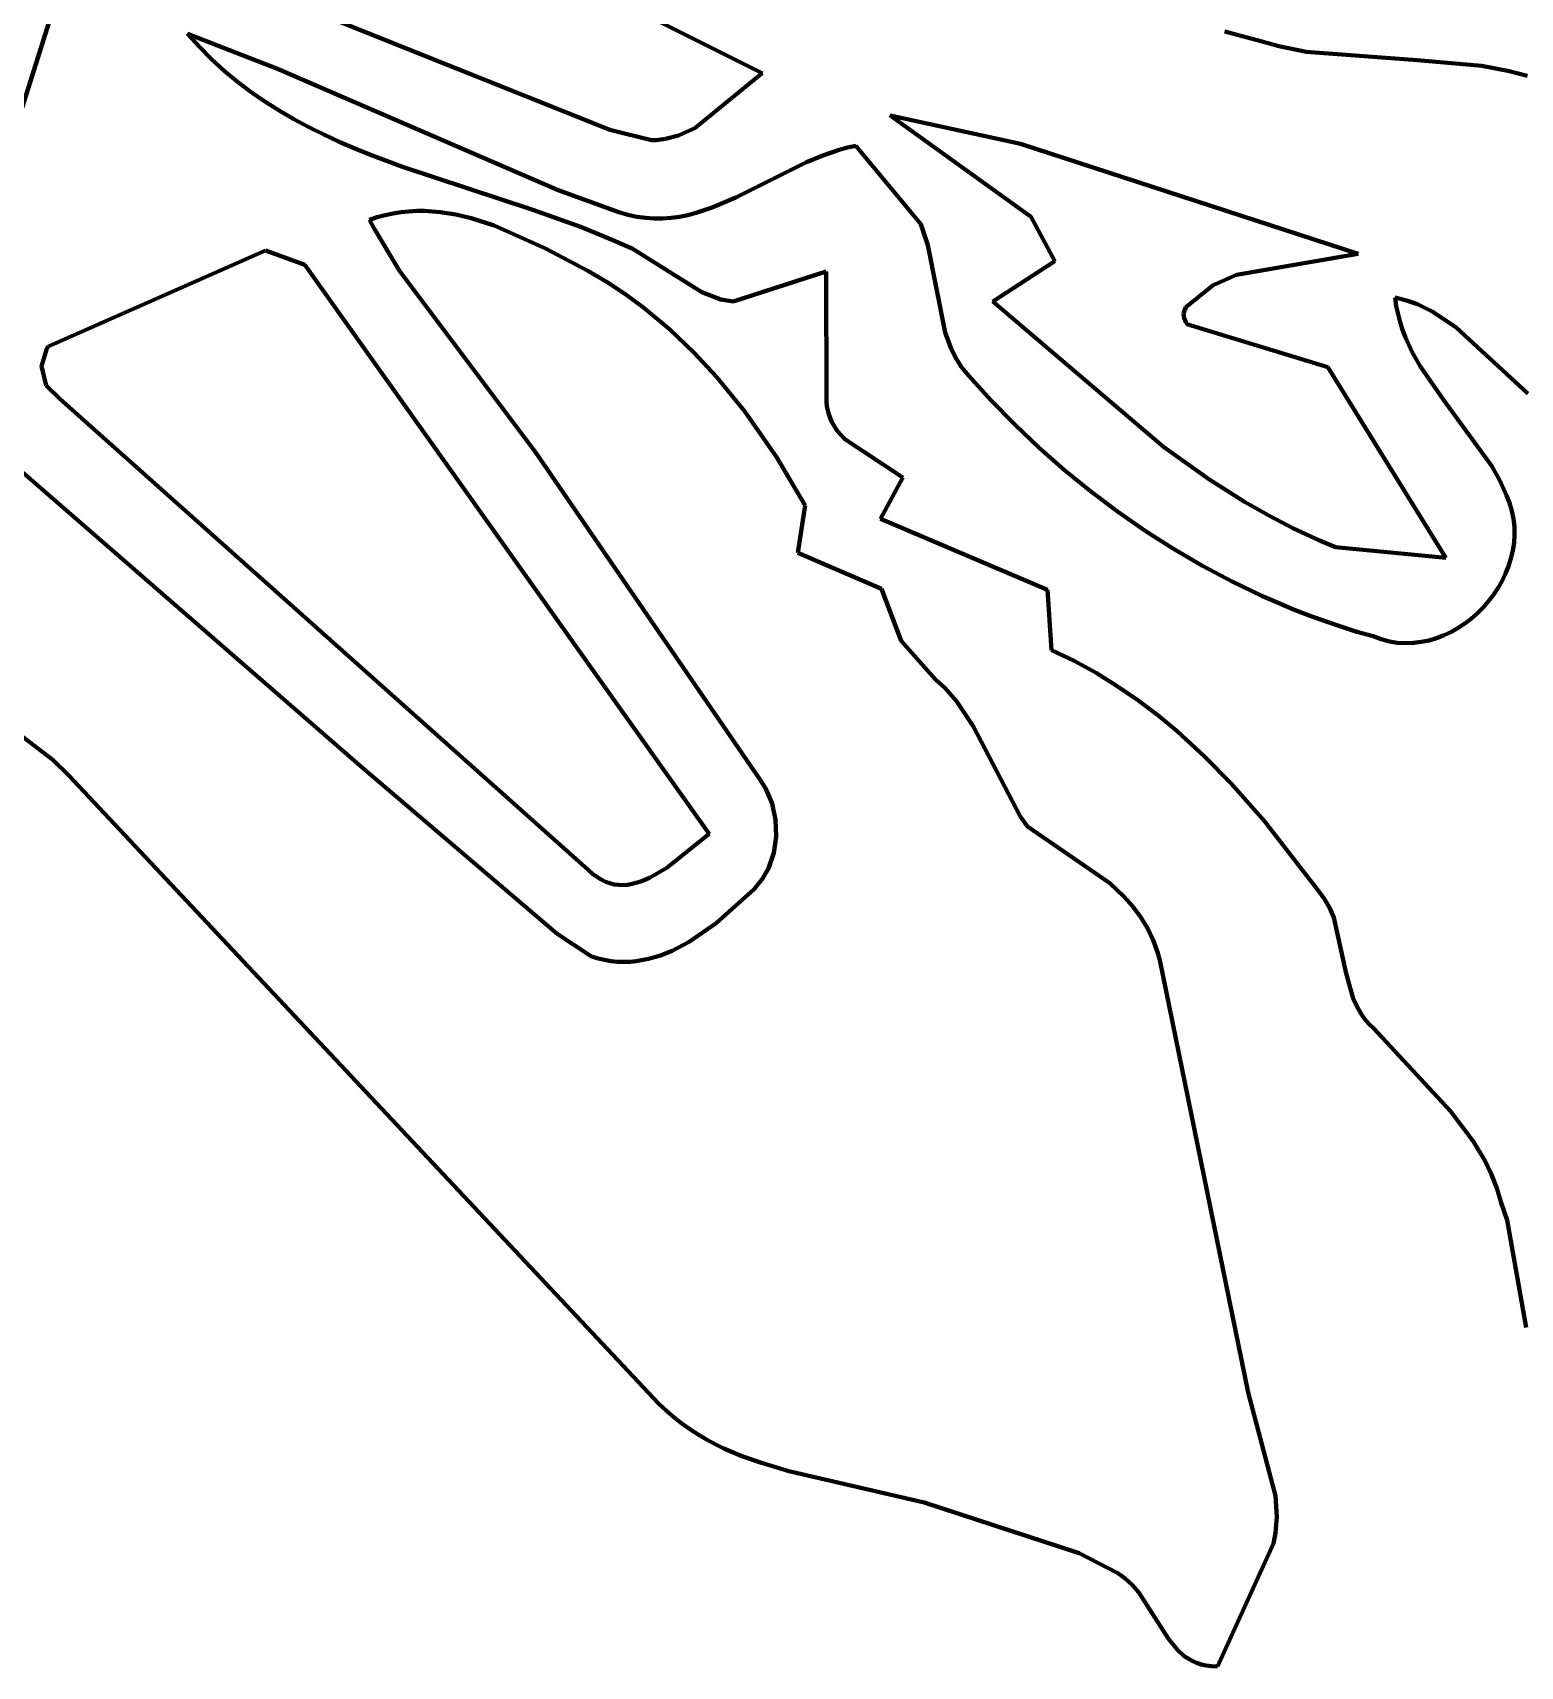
# Model space of a CAD drawing. Header units: millimetres. Extents: x 0 to 10.1, y 0 to 14.2.
# Drawn here: x 7.506 to 8.792, y 8.35 to 9.762 of the extents above; entities that cross this region are included whole.
import ezdxf

# ---------------------------------------------------------------- set-up
doc = ezdxf.new("R2010")
doc.units = ezdxf.units.MM
doc.layers.add('color#010101ff', color=7, linetype='CONTINUOUS', lineweight=100)
doc.layers.add('color#ffffffff', color=7, linetype='CONTINUOUS', lineweight=100)

msp = doc.modelspace()

# ---------------------------------------------------------------- linework, layer by layer
at = {"layer": 'color#010101ff'}
for p, q in [((8.1371, 9.7274), (7.8088, 9.8918)), ((7.4689, 9.6078), (7.5569, 9.8871)), ((7.7193, 9.7932), (7.8728, 9.7315)), ((8.5369, 9.7634), (8.5681, 9.755)), ((7.6402, 9.7614), (7.6505, 9.7501)), ((7.7181, 9.7313), (7.6402, 9.7614)), ((7.6505, 9.7501), (7.6611, 9.7394)), ((8.5681, 9.755), (8.5836, 9.7507)), ((8.5836, 9.7507), (8.6072, 9.746)), ((7.6611, 9.7394), (7.6721, 9.7293)), ((8.6072, 9.746), (8.7031, 9.7388)), ((8.7031, 9.7388), (8.759, 9.7337)), ((7.6721, 9.7293), (7.6835, 9.7199)), ((7.9608, 9.6262), (7.7181, 9.7313)), ((7.8728, 9.7315), (8.0053, 9.6785)), ((8.0789, 9.6799), (8.1371, 9.7274)), ((8.759, 9.7337), (8.7826, 9.7292)), ((8.7826, 9.7292), (8.7982, 9.7251)), ((7.6835, 9.7199), (7.6952, 9.7111)), ((7.6952, 9.7111), (7.7072, 9.7028)), ((7.7072, 9.7028), (7.7195, 9.695)), ((7.7195, 9.695), (7.7321, 9.6877)), ((7.7321, 9.6877), (7.745, 9.6808)), ((7.745, 9.6808), (7.758, 9.6743)), ((8.0053, 9.6785), (8.0414, 9.6694)), ((8.0648, 9.6734), (8.0789, 9.6799)), ((8.2475, 9.6907), (8.3678, 9.6042)), ((8.3602, 9.6664), (8.2475, 9.6907)), ((7.758, 9.6743), (7.7713, 9.6681)), ((7.7713, 9.6681), (7.7848, 9.6623)), ((8.0414, 9.6694), (8.0455, 9.6695)), ((8.0455, 9.6695), (8.0535, 9.6705)), ((8.0535, 9.6705), (8.0648, 9.6734)), ((8.218, 9.6645), (8.2107, 9.663)), ((8.2742, 9.5967), (8.218, 9.6645)), ((8.6522, 9.5711), (8.3602, 9.6664)), ((7.7848, 9.6623), (7.7984, 9.6568)), ((7.7984, 9.6568), (7.826, 9.6464)), ((8.1754, 9.6505), (8.1142, 9.6198)), ((8.1894, 9.6563), (8.1754, 9.6505)), ((8.2035, 9.6611), (8.1894, 9.6563)), ((8.2107, 9.663), (8.2035, 9.6611)), ((7.826, 9.6464), (7.9389, 9.6091)), ((8.0131, 9.6073), (7.9608, 9.6262)), ((7.8249, 9.6072), (7.818, 9.6061)), ((7.8317, 9.6079), (7.8249, 9.6072)), ((7.8385, 9.6083), (7.8317, 9.6079)), ((7.8452, 9.6083), (7.8385, 9.6083)), ((7.8587, 9.6073), (7.8452, 9.6083)), ((7.8721, 9.6052), (7.8587, 9.6073)), ((7.9389, 9.6091), (7.9807, 9.5941)), ((8.021, 9.605), (8.0131, 9.6073)), ((8.0937, 9.6111), (8.0798, 9.6065)), ((8.1142, 9.6198), (8.0937, 9.6111)), ((7.8043, 9.6028), (7.7975, 9.6005)), ((7.7975, 9.6005), (7.8015, 9.593)), ((7.8015, 9.593), (7.8236, 9.5566)), ((7.8112, 9.6047), (7.8043, 9.6028)), ((7.818, 9.6061), (7.8112, 9.6047)), ((7.8854, 9.6021), (7.8721, 9.6052)), ((7.9052, 9.5958), (7.8854, 9.6021)), ((7.9498, 9.5759), (7.9052, 9.5958)), ((7.9807, 9.5941), (8.0079, 9.5831)), ((8.0287, 9.6033), (8.021, 9.605)), ((8.0363, 9.6023), (8.0287, 9.6033)), ((8.0437, 9.6018), (8.0363, 9.6023)), ((8.0511, 9.6018), (8.0437, 9.6018)), ((8.0584, 9.6023), (8.0511, 9.6018)), ((8.0656, 9.6033), (8.0584, 9.6023)), ((8.0727, 9.6047), (8.0656, 9.6033)), ((8.0798, 9.6065), (8.0727, 9.6047)), ((8.2803, 9.5787), (8.2742, 9.5967)), ((8.3678, 9.6042), (8.3693, 9.6034)), ((8.3693, 9.6034), (8.39, 9.5648)), ((8.0079, 9.5831), (8.0212, 9.5771)), ((7.7078, 9.5741), (7.5198, 9.491)), ((7.7417, 9.5618), (7.7078, 9.5741)), ((7.9862, 9.5566), (7.9498, 9.5759)), ((8.0212, 9.5771), (8.0245, 9.5757)), ((8.0245, 9.5757), (8.0849, 9.5379)), ((8.2952, 9.5032), (8.2803, 9.5787)), ((8.39, 9.5648), (8.3365, 9.5299)), ((8.5471, 9.5531), (8.6522, 9.5711)), ((8.0913, 9.0695), (7.7417, 9.5618)), ((7.8236, 9.5566), (7.9412, 9.3996)), ((8.0029, 9.5466), (7.9862, 9.5566)), ((8.112, 9.5299), (8.1922, 9.556)), ((8.1922, 9.556), (8.1926, 9.4428)), ((8.5269, 9.544), (8.5471, 9.5531)), ((8.0191, 9.5359), (8.0029, 9.5466)), ((8.0849, 9.5379), (8.1013, 9.5317)), ((8.5032, 9.5251), (8.5269, 9.544)), ((8.0346, 9.5244), (8.0191, 9.5359)), ((8.0568, 9.5059), (8.0346, 9.5244)), ((8.1013, 9.5317), (8.112, 9.5299)), ((8.3365, 9.5299), (8.4839, 9.4043)), ((8.5013, 9.5199), (8.5032, 9.5251)), ((8.6939, 9.5308), (8.6841, 9.5333)), ((8.6841, 9.5333), (8.6851, 9.526)), ((8.6851, 9.526), (8.6866, 9.519)), ((8.7033, 9.5275), (8.6939, 9.5308)), ((8.7166, 9.5211), (8.7033, 9.5275)), ((8.5018, 9.5155), (8.5013, 9.5199)), ((8.5031, 9.5122), (8.5018, 9.5155)), ((8.5041, 9.5104), (8.5031, 9.5122)), ((8.6259, 9.4732), (8.5041, 9.5104)), ((8.6866, 9.519), (8.6884, 9.5121)), ((8.6884, 9.5121), (8.6906, 9.5054)), ((8.7369, 9.5076), (8.7166, 9.5211)), ((8.0778, 9.4859), (8.0568, 9.5059)), ((8.3001, 9.4899), (8.2952, 9.5032)), ((8.6906, 9.5054), (8.6931, 9.4988)), ((8.6931, 9.4988), (8.6989, 9.4862)), ((8.7988, 9.4505), (8.7369, 9.5076)), ((7.5188, 9.4894), (7.514, 9.474)), ((7.5198, 9.491), (7.5188, 9.4894)), ((8.0975, 9.4648), (8.0778, 9.4859)), ((8.3042, 9.4814), (8.3001, 9.4899)), ((8.3093, 9.4733), (8.3042, 9.4814)), ((8.6989, 9.4862), (8.7058, 9.474)), ((7.514, 9.474), (7.5181, 9.4573)), ((8.3155, 9.4657), (8.3093, 9.4733)), ((8.7279, 9.3082), (8.6259, 9.4732)), ((8.7058, 9.474), (8.7258, 9.4449)), ((7.5181, 9.4573), (7.5298, 9.4459)), ((8.1219, 9.4348), (8.0975, 9.4648)), ((8.335, 9.4442), (8.3155, 9.4657)), ((7.5298, 9.4459), (7.9865, 9.0384)), ((8.1926, 9.4428), (8.193, 9.4392)), ((8.193, 9.4392), (8.1945, 9.4324)), ((8.3554, 9.4235), (8.335, 9.4442)), ((8.7258, 9.4449), (8.7676, 9.3874)), ((8.1496, 9.3951), (8.1219, 9.4348)), ((8.1945, 9.4324), (8.1969, 9.4262)), ((8.1969, 9.4262), (8.2019, 9.418)), ((8.3765, 9.4034), (8.3554, 9.4235)), ((8.2019, 9.418), (8.2084, 9.4108)), ((8.2084, 9.4108), (8.2586, 9.3776)), ((7.9412, 9.3996), (8.134, 9.1181)), ((8.3983, 9.3842), (8.3765, 9.4034)), ((8.4839, 9.4043), (8.5232, 9.3762)), ((7.7912, 9.1269), (7.4869, 9.3915)), ((8.1743, 9.3535), (8.1496, 9.3951)), ((8.4209, 9.3658), (8.3983, 9.3842)), ((8.7676, 9.3874), (8.7746, 9.3751)), ((8.2586, 9.3776), (8.2394, 9.342)), ((8.5232, 9.3762), (8.5538, 9.3568)), ((8.7746, 9.3751), (8.7805, 9.3623)), ((8.1678, 9.3127), (8.1743, 9.3535)), ((8.4441, 9.3483), (8.4209, 9.3658)), ((8.5538, 9.3568), (8.5748, 9.3449)), ((8.7805, 9.3623), (8.7831, 9.3557)), ((8.7831, 9.3557), (8.7851, 9.3489)), ((8.2394, 9.342), (8.3835, 9.2805)), ((8.468, 9.3316), (8.4441, 9.3483)), ((8.5748, 9.3449), (8.5962, 9.3337)), ((8.7851, 9.3489), (8.7865, 9.342)), ((8.7865, 9.342), (8.7872, 9.3351)), ((8.4925, 9.316), (8.468, 9.3316)), ((8.5962, 9.3337), (8.6183, 9.3235)), ((8.7873, 9.3282), (8.7869, 9.3213)), ((8.7872, 9.3351), (8.7873, 9.3282)), ((8.2401, 9.2815), (8.1678, 9.3127)), ((8.5177, 9.3013), (8.4925, 9.316)), ((8.6183, 9.3235), (8.6326, 9.3175)), ((8.6326, 9.3175), (8.7279, 9.3082)), ((8.7858, 9.3145), (8.7842, 9.3077)), ((8.7869, 9.3213), (8.7858, 9.3145)), ((8.5433, 9.2877), (8.5177, 9.3013)), ((8.7821, 9.3011), (8.7796, 9.2946)), ((8.7842, 9.3077), (8.7821, 9.3011)), ((8.5696, 9.2751), (8.5433, 9.2877)), ((8.7731, 9.2822), (8.7692, 9.2763)), ((8.7765, 9.2883), (8.7731, 9.2822)), ((8.7796, 9.2946), (8.7765, 9.2883)), ((8.257, 9.2366), (8.2401, 9.2815)), ((8.3835, 9.2805), (8.387, 9.2284)), ((8.5829, 9.2693), (8.5696, 9.2751)), ((8.5963, 9.2637), (8.5829, 9.2693)), ((8.7649, 9.2707), (8.7603, 9.2654)), ((8.7692, 9.2763), (8.7649, 9.2707)), ((8.6098, 9.2584), (8.5963, 9.2637)), ((8.6235, 9.2535), (8.6098, 9.2584)), ((8.7501, 9.2558), (8.7445, 9.2515)), ((8.7553, 9.2604), (8.7501, 9.2558)), ((8.7603, 9.2654), (8.7553, 9.2604)), ((8.6372, 9.2488), (8.6235, 9.2535)), ((8.6511, 9.2444), (8.6372, 9.2488)), ((8.6651, 9.2404), (8.6511, 9.2444)), ((8.6721, 9.2378), (8.6651, 9.2404)), ((8.7264, 9.2413), (8.72, 9.2388)), ((8.7327, 9.2442), (8.7264, 9.2413)), ((8.7387, 9.2477), (8.7327, 9.2442)), ((8.7445, 9.2515), (8.7387, 9.2477)), ((8.2869, 9.2031), (8.257, 9.2366)), ((8.387, 9.2284), (8.3968, 9.2239)), ((8.6791, 9.236), (8.6721, 9.2378)), ((8.686, 9.2349), (8.6791, 9.236)), ((8.693, 9.2345), (8.686, 9.2349)), ((8.6999, 9.2347), (8.693, 9.2345)), ((8.7067, 9.2355), (8.6999, 9.2347)), ((8.7134, 9.2369), (8.7067, 9.2355)), ((8.72, 9.2388), (8.7134, 9.2369)), ((8.3968, 9.2239), (8.4066, 9.2191)), ((8.4066, 9.2191), (8.4256, 9.2087)), ((8.2948, 9.1959), (8.2869, 9.2031)), ((8.4256, 9.2087), (8.4439, 9.1974)), ((8.3051, 9.1842), (8.2948, 9.1959)), ((8.3194, 9.1626), (8.3051, 9.1842)), ((8.4439, 9.1974), (8.4617, 9.1852)), ((8.4617, 9.1852), (8.4789, 9.1721)), ((7.4666, 9.1773), (7.5238, 9.1335)), ((8.4789, 9.1721), (8.4956, 9.1583)), ((8.3604, 9.0843), (8.3194, 9.1626)), ((8.4956, 9.1583), (8.5196, 9.1363)), ((7.5238, 9.1335), (7.5373, 9.1203)), ((7.9599, 8.9831), (7.7912, 9.1269)), ((8.5196, 9.1363), (8.5425, 9.113)), ((7.5373, 9.1203), (8.0478, 8.5766)), ((8.134, 9.1181), (8.1398, 9.109)), ((8.5425, 9.113), (8.5713, 9.0804)), ((8.1398, 9.109), (8.1455, 9.0957)), ((8.1455, 9.0957), (8.1486, 9.0817)), ((8.1486, 9.0817), (8.1492, 9.0674)), ((8.3664, 9.0759), (8.3604, 9.0843)), ((8.4376, 9.027), (8.3664, 9.0759)), ((8.5713, 9.0804), (8.6176, 9.0205)), ((8.0545, 9.0403), (8.0913, 9.0695)), ((8.1492, 9.0674), (8.1471, 9.0532)), ((8.1471, 9.0532), (8.1424, 9.0397)), ((7.9865, 9.0384), (7.9902, 9.0351)), ((7.9902, 9.0351), (7.994, 9.0323)), ((7.994, 9.0323), (7.9977, 9.03)), ((7.9977, 9.03), (8.0016, 9.0282)), ((8.0016, 9.0282), (8.0054, 9.0268)), ((8.0245, 9.0262), (8.0322, 9.0283)), ((8.0322, 9.0283), (8.0397, 9.0315)), ((8.0397, 9.0315), (8.0545, 9.0403)), ((8.1371, 9.0303), (8.1302, 9.0217)), ((8.1424, 9.0397), (8.1371, 9.0303)), ((8.0054, 9.0268), (8.0092, 9.0259)), ((8.0092, 9.0259), (8.013, 9.0254)), ((8.013, 9.0254), (8.0169, 9.0253)), ((8.0169, 9.0253), (8.0207, 9.0256)), ((8.0207, 9.0256), (8.0245, 9.0262)), ((8.1302, 9.0217), (8.0972, 8.9922)), ((8.4499, 9.0152), (8.4376, 9.027)), ((8.4573, 9.0068), (8.4499, 9.0152)), ((8.6176, 9.0205), (8.6205, 9.0169)), ((8.6205, 9.0169), (8.6231, 9.0132)), ((8.4641, 8.9977), (8.4573, 9.0068)), ((8.6231, 9.0132), (8.6276, 9.0054)), ((8.6276, 9.0054), (8.631, 8.9972)), ((8.0972, 8.9922), (8.074, 8.9762)), ((8.47, 8.988), (8.4641, 8.9977)), ((8.475, 8.9775), (8.47, 8.988)), ((8.631, 8.9972), (8.6418, 8.9487)), ((7.9896, 8.9635), (7.9599, 8.9831)), ((8.074, 8.9762), (8.0593, 8.9685)), ((8.4771, 8.972), (8.475, 8.9775)), ((8.479, 8.9663), (8.4771, 8.972)), ((7.9952, 8.9618), (7.9896, 8.9635)), ((8.0008, 8.9605), (7.9952, 8.9618)), ((8.0064, 8.9596), (8.0008, 8.9605)), ((8.0119, 8.959), (8.0064, 8.9596)), ((8.0173, 8.9589), (8.0119, 8.959)), ((8.0228, 8.959), (8.0173, 8.9589)), ((8.0281, 8.9595), (8.0228, 8.959)), ((8.0387, 8.9615), (8.0281, 8.9595)), ((8.0491, 8.9645), (8.0387, 8.9615)), ((8.0593, 8.9685), (8.0491, 8.9645)), ((8.4806, 8.9604), (8.479, 8.9663)), ((8.557, 8.5865), (8.4806, 8.9604)), ((8.6418, 8.9487), (8.6479, 8.9273)), ((8.6479, 8.9273), (8.6515, 8.9193)), ((8.6515, 8.9193), (8.6561, 8.9117)), ((8.6561, 8.9117), (8.6588, 8.9081)), ((8.6588, 8.9081), (8.6619, 8.9047)), ((8.6619, 8.9047), (8.6653, 8.9014)), ((8.6653, 8.9014), (8.7321, 8.8297)), ((8.7321, 8.8297), (8.7516, 8.8037)), ((8.7516, 8.8037), (8.7616, 8.7871)), ((8.7616, 8.7871), (8.7672, 8.7754)), ((8.7672, 8.7754), (8.772, 8.7632)), ((8.772, 8.7632), (8.7759, 8.7504)), ((8.7759, 8.7504), (8.7809, 8.7355)), ((8.7809, 8.7355), (8.7973, 8.6426)), ((8.0478, 8.5766), (8.0542, 8.5705)), ((8.5806, 8.4972), (8.557, 8.5865)), ((8.0542, 8.5705), (8.0608, 8.5649)), ((8.0608, 8.5649), (8.0676, 8.5596)), ((8.0676, 8.5596), (8.0745, 8.5546)), ((8.0745, 8.5546), (8.0816, 8.5501)), ((8.0816, 8.5501), (8.0889, 8.5458)), ((8.0889, 8.5458), (8.0964, 8.5418)), ((8.0964, 8.5418), (8.104, 8.5381)), ((8.104, 8.5381), (8.1195, 8.5315)), ((8.1195, 8.5315), (8.1355, 8.5258)), ((8.1355, 8.5258), (8.1601, 8.5185)), ((8.1601, 8.5185), (8.2769, 8.4912)), ((8.2769, 8.4912), (8.411, 8.4474)), ((8.5818, 8.4789), (8.5806, 8.4972)), ((8.5808, 8.4651), (8.5818, 8.4789)), ((8.5791, 8.4558), (8.5808, 8.4651)), ((8.5305, 8.3496), (8.5791, 8.4558)), ((8.411, 8.4474), (8.4437, 8.4304)), ((8.4437, 8.4304), (8.4474, 8.4281)), ((8.4474, 8.4281), (8.4508, 8.4256)), ((8.4508, 8.4256), (8.4571, 8.4199)), ((8.4571, 8.4199), (8.4626, 8.4134)), ((8.4626, 8.4134), (8.4881, 8.3733)), ((8.4881, 8.3733), (8.4959, 8.3638)), ((8.4959, 8.3638), (8.5019, 8.3585)), ((8.5019, 8.3585), (8.5052, 8.3563)), ((8.5052, 8.3563), (8.5087, 8.3543)), ((8.5087, 8.3543), (8.5125, 8.3526)), ((8.5125, 8.3526), (8.5165, 8.3513)), ((8.5165, 8.3513), (8.5209, 8.3504)), ((8.5209, 8.3504), (8.5255, 8.3498)), ((8.5255, 8.3498), (8.5305, 8.3496))]:
    msp.add_line(p, q, dxfattribs=at)
at = {"layer": 'color#ffffffff'}
for p, q in [((7.8088, 9.8918), (8.1371, 9.7274)), ((7.5569, 9.8871), (7.4689, 9.6078)), ((7.8728, 9.7315), (7.7193, 9.7932)), ((8.5681, 9.755), (8.5369, 9.7634)), ((7.6402, 9.7614), (7.7181, 9.7313)), ((7.6505, 9.7501), (7.6402, 9.7614)), ((7.6611, 9.7394), (7.6505, 9.7501)), ((8.5836, 9.7507), (8.5681, 9.755)), ((8.6072, 9.746), (8.5836, 9.7507)), ((7.6721, 9.7293), (7.6611, 9.7394)), ((8.7031, 9.7388), (8.6072, 9.746)), ((8.759, 9.7337), (8.7031, 9.7388)), ((7.6835, 9.7199), (7.6721, 9.7293)), ((7.7181, 9.7313), (7.9608, 9.6262)), ((8.0053, 9.6785), (7.8728, 9.7315)), ((8.1371, 9.7274), (8.0789, 9.6799)), ((8.7826, 9.7292), (8.759, 9.7337)), ((8.7982, 9.7251), (8.7826, 9.7292)), ((7.6952, 9.7111), (7.6835, 9.7199)), ((7.7072, 9.7028), (7.6952, 9.7111)), ((7.7195, 9.695), (7.7072, 9.7028)), ((7.7321, 9.6877), (7.7195, 9.695)), ((7.745, 9.6808), (7.7321, 9.6877)), ((7.758, 9.6743), (7.745, 9.6808)), ((8.0414, 9.6694), (8.0053, 9.6785)), ((8.0789, 9.6799), (8.0648, 9.6734)), ((8.2475, 9.6907), (8.3602, 9.6664)), ((8.3678, 9.6042), (8.2475, 9.6907)), ((7.7713, 9.6681), (7.758, 9.6743)), ((7.7848, 9.6623), (7.7713, 9.6681)), ((8.0455, 9.6695), (8.0414, 9.6694)), ((8.0535, 9.6705), (8.0455, 9.6695)), ((8.0648, 9.6734), (8.0535, 9.6705)), ((8.2107, 9.663), (8.218, 9.6645)), ((8.218, 9.6645), (8.2742, 9.5967)), ((8.3602, 9.6664), (8.6522, 9.5711)), ((7.7984, 9.6568), (7.7848, 9.6623)), ((7.826, 9.6464), (7.7984, 9.6568)), ((8.1142, 9.6198), (8.1754, 9.6505)), ((8.1754, 9.6505), (8.1894, 9.6563)), ((8.1894, 9.6563), (8.2035, 9.6611)), ((8.2035, 9.6611), (8.2107, 9.663)), ((7.9389, 9.6091), (7.826, 9.6464)), ((7.9608, 9.6262), (8.0131, 9.6073)), ((7.818, 9.6061), (7.8249, 9.6072)), ((7.8249, 9.6072), (7.8317, 9.6079)), ((7.8317, 9.6079), (7.8385, 9.6083)), ((7.8385, 9.6083), (7.8452, 9.6083)), ((7.8452, 9.6083), (7.8587, 9.6073)), ((7.8587, 9.6073), (7.8721, 9.6052)), ((7.9807, 9.5941), (7.9389, 9.6091)), ((8.0131, 9.6073), (8.021, 9.605)), ((8.0798, 9.6065), (8.0937, 9.6111)), ((8.0937, 9.6111), (8.1142, 9.6198)), ((7.7975, 9.6005), (7.8043, 9.6028)), ((7.8015, 9.593), (7.7975, 9.6005)), ((7.8236, 9.5566), (7.8015, 9.593)), ((7.8043, 9.6028), (7.8112, 9.6047)), ((7.8112, 9.6047), (7.818, 9.6061)), ((7.8721, 9.6052), (7.8854, 9.6021)), ((7.8854, 9.6021), (7.9052, 9.5958)), ((7.9052, 9.5958), (7.9498, 9.5759)), ((8.0079, 9.5831), (7.9807, 9.5941)), ((8.021, 9.605), (8.0287, 9.6033)), ((8.0287, 9.6033), (8.0363, 9.6023)), ((8.0363, 9.6023), (8.0437, 9.6018)), ((8.0437, 9.6018), (8.0511, 9.6018)), ((8.0511, 9.6018), (8.0584, 9.6023)), ((8.0584, 9.6023), (8.0656, 9.6033)), ((8.0656, 9.6033), (8.0727, 9.6047)), ((8.0727, 9.6047), (8.0798, 9.6065)), ((8.2742, 9.5967), (8.2803, 9.5787)), ((8.3693, 9.6034), (8.3678, 9.6042)), ((8.39, 9.5648), (8.3693, 9.6034)), ((8.0212, 9.5771), (8.0079, 9.5831)), ((7.5198, 9.491), (7.7078, 9.5741)), ((7.7078, 9.5741), (7.7417, 9.5618)), ((7.9498, 9.5759), (7.9862, 9.5566)), ((8.0245, 9.5757), (8.0212, 9.5771)), ((8.0849, 9.5379), (8.0245, 9.5757)), ((8.2803, 9.5787), (8.2952, 9.5032)), ((8.3365, 9.5299), (8.39, 9.5648)), ((8.6522, 9.5711), (8.5471, 9.5531)), ((7.7417, 9.5618), (8.0913, 9.0695)), ((7.9412, 9.3996), (7.8236, 9.5566)), ((7.9862, 9.5566), (8.0029, 9.5466)), ((8.1922, 9.556), (8.112, 9.5299)), ((8.1926, 9.4428), (8.1922, 9.556)), ((8.5471, 9.5531), (8.5269, 9.544)), ((8.0029, 9.5466), (8.0191, 9.5359)), ((8.1013, 9.5317), (8.0849, 9.5379)), ((8.5269, 9.544), (8.5032, 9.5251)), ((8.0191, 9.5359), (8.0346, 9.5244)), ((8.0346, 9.5244), (8.0568, 9.5059)), ((8.112, 9.5299), (8.1013, 9.5317)), ((8.4839, 9.4043), (8.3365, 9.5299)), ((8.5032, 9.5251), (8.5013, 9.5199)), ((8.6851, 9.526), (8.6841, 9.5333)), ((8.6841, 9.5333), (8.6939, 9.5308)), ((8.6866, 9.519), (8.6851, 9.526)), ((8.6939, 9.5308), (8.7033, 9.5275)), ((8.7033, 9.5275), (8.7166, 9.5211)), ((8.5013, 9.5199), (8.5018, 9.5155)), ((8.5018, 9.5155), (8.5031, 9.5122)), ((8.5031, 9.5122), (8.5041, 9.5104)), ((8.5041, 9.5104), (8.6259, 9.4732)), ((8.6884, 9.5121), (8.6866, 9.519)), ((8.6906, 9.5054), (8.6884, 9.5121)), ((8.7166, 9.5211), (8.7369, 9.5076)), ((8.0568, 9.5059), (8.0778, 9.4859)), ((8.2952, 9.5032), (8.3001, 9.4899)), ((8.6931, 9.4988), (8.6906, 9.5054)), ((8.6989, 9.4862), (8.6931, 9.4988)), ((8.7369, 9.5076), (8.7988, 9.4505)), ((7.514, 9.474), (7.5188, 9.4894)), ((7.5188, 9.4894), (7.5198, 9.491)), ((8.0778, 9.4859), (8.0975, 9.4648)), ((8.3001, 9.4899), (8.3042, 9.4814)), ((8.3042, 9.4814), (8.3093, 9.4733)), ((8.7058, 9.474), (8.6989, 9.4862)), ((7.5181, 9.4573), (7.514, 9.474)), ((8.3093, 9.4733), (8.3155, 9.4657)), ((8.6259, 9.4732), (8.7279, 9.3082)), ((8.7258, 9.4449), (8.7058, 9.474)), ((7.5298, 9.4459), (7.5181, 9.4573)), ((8.0975, 9.4648), (8.1219, 9.4348)), ((8.3155, 9.4657), (8.335, 9.4442)), ((7.9865, 9.0384), (7.5298, 9.4459)), ((8.193, 9.4392), (8.1926, 9.4428)), ((8.1945, 9.4324), (8.193, 9.4392)), ((8.335, 9.4442), (8.3554, 9.4235)), ((8.7676, 9.3874), (8.7258, 9.4449)), ((8.1219, 9.4348), (8.1496, 9.3951)), ((8.1969, 9.4262), (8.1945, 9.4324)), ((8.2019, 9.418), (8.1969, 9.4262)), ((8.3554, 9.4235), (8.3765, 9.4034)), ((8.2084, 9.4108), (8.2019, 9.418)), ((8.2586, 9.3776), (8.2084, 9.4108)), ((8.134, 9.1181), (7.9412, 9.3996)), ((8.3765, 9.4034), (8.3983, 9.3842)), ((8.5232, 9.3762), (8.4839, 9.4043)), ((7.4869, 9.3915), (7.7912, 9.1269)), ((8.1496, 9.3951), (8.1743, 9.3535)), ((8.3983, 9.3842), (8.4209, 9.3658)), ((8.7746, 9.3751), (8.7676, 9.3874)), ((8.2394, 9.342), (8.2586, 9.3776)), ((8.5538, 9.3568), (8.5232, 9.3762)), ((8.7805, 9.3623), (8.7746, 9.3751)), ((8.1743, 9.3535), (8.1678, 9.3127)), ((8.4209, 9.3658), (8.4441, 9.3483)), ((8.5748, 9.3449), (8.5538, 9.3568)), ((8.7831, 9.3557), (8.7805, 9.3623)), ((8.7851, 9.3489), (8.7831, 9.3557)), ((8.3835, 9.2805), (8.2394, 9.342)), ((8.4441, 9.3483), (8.468, 9.3316)), ((8.5962, 9.3337), (8.5748, 9.3449)), ((8.7865, 9.342), (8.7851, 9.3489)), ((8.7872, 9.3351), (8.7865, 9.342)), ((8.468, 9.3316), (8.4925, 9.316)), ((8.6183, 9.3235), (8.5962, 9.3337)), ((8.7869, 9.3213), (8.7873, 9.3282)), ((8.7873, 9.3282), (8.7872, 9.3351)), ((8.1678, 9.3127), (8.2401, 9.2815)), ((8.4925, 9.316), (8.5177, 9.3013)), ((8.6326, 9.3175), (8.6183, 9.3235)), ((8.7279, 9.3082), (8.6326, 9.3175)), ((8.7842, 9.3077), (8.7858, 9.3145)), ((8.7858, 9.3145), (8.7869, 9.3213)), ((8.5177, 9.3013), (8.5433, 9.2877)), ((8.7796, 9.2946), (8.7821, 9.3011)), ((8.7821, 9.3011), (8.7842, 9.3077)), ((8.5433, 9.2877), (8.5696, 9.2751)), ((8.7692, 9.2763), (8.7731, 9.2822)), ((8.7731, 9.2822), (8.7765, 9.2883)), ((8.7765, 9.2883), (8.7796, 9.2946)), ((8.2401, 9.2815), (8.257, 9.2366)), ((8.387, 9.2284), (8.3835, 9.2805)), ((8.5696, 9.2751), (8.5829, 9.2693)), ((8.5829, 9.2693), (8.5963, 9.2637)), ((8.7603, 9.2654), (8.7649, 9.2707)), ((8.7649, 9.2707), (8.7692, 9.2763)), ((8.5963, 9.2637), (8.6098, 9.2584)), ((8.6098, 9.2584), (8.6235, 9.2535)), ((8.7445, 9.2515), (8.7501, 9.2558)), ((8.7501, 9.2558), (8.7553, 9.2604)), ((8.7553, 9.2604), (8.7603, 9.2654)), ((8.6235, 9.2535), (8.6372, 9.2488)), ((8.6372, 9.2488), (8.6511, 9.2444)), ((8.6511, 9.2444), (8.6651, 9.2404)), ((8.6651, 9.2404), (8.6721, 9.2378)), ((8.72, 9.2388), (8.7264, 9.2413)), ((8.7264, 9.2413), (8.7327, 9.2442)), ((8.7327, 9.2442), (8.7387, 9.2477)), ((8.7387, 9.2477), (8.7445, 9.2515)), ((8.257, 9.2366), (8.2869, 9.2031)), ((8.3968, 9.2239), (8.387, 9.2284)), ((8.6721, 9.2378), (8.6791, 9.236)), ((8.6791, 9.236), (8.686, 9.2349)), ((8.686, 9.2349), (8.693, 9.2345)), ((8.693, 9.2345), (8.6999, 9.2347)), ((8.6999, 9.2347), (8.7067, 9.2355)), ((8.7067, 9.2355), (8.7134, 9.2369)), ((8.7134, 9.2369), (8.72, 9.2388)), ((8.4066, 9.2191), (8.3968, 9.2239)), ((8.4256, 9.2087), (8.4066, 9.2191)), ((8.2869, 9.2031), (8.2948, 9.1959)), ((8.4439, 9.1974), (8.4256, 9.2087)), ((8.2948, 9.1959), (8.3051, 9.1842)), ((8.3051, 9.1842), (8.3194, 9.1626)), ((8.4617, 9.1852), (8.4439, 9.1974)), ((8.4789, 9.1721), (8.4617, 9.1852)), ((7.5238, 9.1335), (7.4666, 9.1773)), ((8.4956, 9.1583), (8.4789, 9.1721)), ((8.3194, 9.1626), (8.3604, 9.0843)), ((8.5196, 9.1363), (8.4956, 9.1583)), ((7.5373, 9.1203), (7.5238, 9.1335)), ((7.7912, 9.1269), (7.9599, 8.9831)), ((8.5425, 9.113), (8.5196, 9.1363)), ((8.0478, 8.5766), (7.5373, 9.1203)), ((8.1398, 9.109), (8.134, 9.1181)), ((8.5713, 9.0804), (8.5425, 9.113)), ((8.1455, 9.0957), (8.1398, 9.109)), ((8.1486, 9.0817), (8.1455, 9.0957)), ((8.1492, 9.0674), (8.1486, 9.0817)), ((8.3604, 9.0843), (8.3664, 9.0759)), ((8.3664, 9.0759), (8.4376, 9.027)), ((8.6176, 9.0205), (8.5713, 9.0804)), ((8.0913, 9.0695), (8.0545, 9.0403)), ((8.1471, 9.0532), (8.1492, 9.0674)), ((8.1424, 9.0397), (8.1471, 9.0532)), ((7.9902, 9.0351), (7.9865, 9.0384)), ((7.994, 9.0323), (7.9902, 9.0351)), ((7.9977, 9.03), (7.994, 9.0323)), ((8.0016, 9.0282), (7.9977, 9.03)), ((8.0054, 9.0268), (8.0016, 9.0282)), ((8.0322, 9.0283), (8.0245, 9.0262)), ((8.0397, 9.0315), (8.0322, 9.0283)), ((8.0545, 9.0403), (8.0397, 9.0315)), ((8.1302, 9.0217), (8.1371, 9.0303)), ((8.1371, 9.0303), (8.1424, 9.0397)), ((8.0092, 9.0259), (8.0054, 9.0268)), ((8.013, 9.0254), (8.0092, 9.0259)), ((8.0169, 9.0253), (8.013, 9.0254)), ((8.0207, 9.0256), (8.0169, 9.0253)), ((8.0245, 9.0262), (8.0207, 9.0256)), ((8.0972, 8.9922), (8.1302, 9.0217)), ((8.4376, 9.027), (8.4499, 9.0152)), ((8.4499, 9.0152), (8.4573, 9.0068)), ((8.6205, 9.0169), (8.6176, 9.0205)), ((8.6231, 9.0132), (8.6205, 9.0169)), ((8.4573, 9.0068), (8.4641, 8.9977)), ((8.6276, 9.0054), (8.6231, 9.0132)), ((8.631, 8.9972), (8.6276, 9.0054)), ((8.074, 8.9762), (8.0972, 8.9922)), ((8.4641, 8.9977), (8.47, 8.988)), ((8.47, 8.988), (8.475, 8.9775)), ((8.6418, 8.9487), (8.631, 8.9972)), ((7.9599, 8.9831), (7.9896, 8.9635)), ((8.0593, 8.9685), (8.074, 8.9762)), ((8.475, 8.9775), (8.4771, 8.972)), ((8.4771, 8.972), (8.479, 8.9663)), ((7.9896, 8.9635), (7.9952, 8.9618)), ((7.9952, 8.9618), (8.0008, 8.9605)), ((8.0008, 8.9605), (8.0064, 8.9596)), ((8.0064, 8.9596), (8.0119, 8.959)), ((8.0119, 8.959), (8.0173, 8.9589)), ((8.0173, 8.9589), (8.0228, 8.959)), ((8.0228, 8.959), (8.0281, 8.9595)), ((8.0281, 8.9595), (8.0387, 8.9615)), ((8.0387, 8.9615), (8.0491, 8.9645)), ((8.0491, 8.9645), (8.0593, 8.9685)), ((8.479, 8.9663), (8.4806, 8.9604)), ((8.4806, 8.9604), (8.557, 8.5865)), ((8.6479, 8.9273), (8.6418, 8.9487)), ((8.6515, 8.9193), (8.6479, 8.9273)), ((8.6561, 8.9117), (8.6515, 8.9193)), ((8.6588, 8.9081), (8.6561, 8.9117)), ((8.6619, 8.9047), (8.6588, 8.9081)), ((8.6653, 8.9014), (8.6619, 8.9047)), ((8.7321, 8.8297), (8.6653, 8.9014)), ((8.7516, 8.8037), (8.7321, 8.8297)), ((8.7616, 8.7871), (8.7516, 8.8037)), ((8.7672, 8.7754), (8.7616, 8.7871)), ((8.772, 8.7632), (8.7672, 8.7754)), ((8.7759, 8.7504), (8.772, 8.7632)), ((8.7809, 8.7355), (8.7759, 8.7504)), ((8.7973, 8.6426), (8.7809, 8.7355)), ((8.0542, 8.5705), (8.0478, 8.5766)), ((8.557, 8.5865), (8.5806, 8.4972)), ((8.0608, 8.5649), (8.0542, 8.5705)), ((8.0676, 8.5596), (8.0608, 8.5649)), ((8.0745, 8.5546), (8.0676, 8.5596)), ((8.0816, 8.5501), (8.0745, 8.5546)), ((8.0889, 8.5458), (8.0816, 8.5501)), ((8.0964, 8.5418), (8.0889, 8.5458)), ((8.104, 8.5381), (8.0964, 8.5418)), ((8.1195, 8.5315), (8.104, 8.5381)), ((8.1355, 8.5258), (8.1195, 8.5315)), ((8.1601, 8.5185), (8.1355, 8.5258)), ((8.2769, 8.4912), (8.1601, 8.5185)), ((8.411, 8.4474), (8.2769, 8.4912)), ((8.5806, 8.4972), (8.5818, 8.4789)), ((8.5818, 8.4789), (8.5808, 8.4651)), ((8.5808, 8.4651), (8.5791, 8.4558)), ((8.5791, 8.4558), (8.5305, 8.3496)), ((8.4437, 8.4304), (8.411, 8.4474)), ((8.4474, 8.4281), (8.4437, 8.4304)), ((8.4508, 8.4256), (8.4474, 8.4281)), ((8.4571, 8.4199), (8.4508, 8.4256)), ((8.4626, 8.4134), (8.4571, 8.4199)), ((8.4881, 8.3733), (8.4626, 8.4134)), ((8.4959, 8.3638), (8.4881, 8.3733)), ((8.5019, 8.3585), (8.4959, 8.3638)), ((8.5052, 8.3563), (8.5019, 8.3585)), ((8.5087, 8.3543), (8.5052, 8.3563)), ((8.5125, 8.3526), (8.5087, 8.3543)), ((8.5165, 8.3513), (8.5125, 8.3526)), ((8.5209, 8.3504), (8.5165, 8.3513)), ((8.5255, 8.3498), (8.5209, 8.3504)), ((8.5305, 8.3496), (8.5255, 8.3498))]:
    msp.add_line(p, q, dxfattribs=at)

doc.saveas('drawing.dxf')
